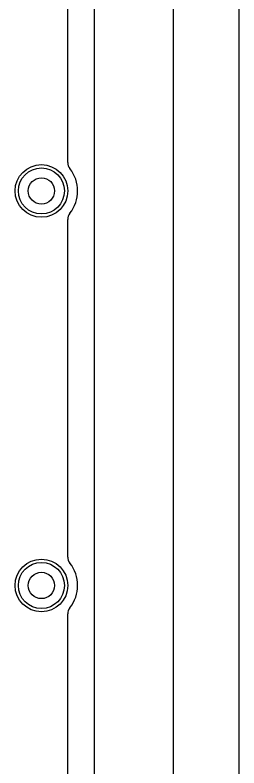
# Model space of a CAD drawing. Extents: x 0 to 20.5, y -0.5 to 20.
# Drawn here: x 18.8 to 20.5, y 2.61 to 8.34 of the extents above; entities that cross this region are included whole.
import ezdxf

# ---------------------------------------------------------------- set-up
doc = ezdxf.new("R2010")
doc.units = 0
for name, color, linetype in [('Hole', 1, 'CONTINUOUS'), ('L1', 3, 'CONTINUOUS'), ('L2', 3, 'CONTINUOUS'), ('L3', 3, 'CONTINUOUS'), ('L4', 3, 'CONTINUOUS'), ('Outline', 7, 'CONTINUOUS'), ('Resist-A', 2, 'CONTINUOUS'), ('Resist-B', 2, 'CONTINUOUS'), ('Silk-A', 140, 'CONTINUOUS')]:
    doc.layers.add(name, color=color, linetype=linetype)

msp = doc.modelspace()

# ---------------------------------------------------------------- linework, layer by layer
at = {"layer": 'Hole'}
for centre in [(19, 7), (19, 4)]:
    msp.add_circle(centre, 0.1, dxfattribs=at)
at = {"layer": 'L1'}
msp.add_line((19.39996, 14.325), (19.39996, 0.9949), dxfattribs=at)
for centre in [(19, 7), (19, 4)]:
    msp.add_circle(centre, 0.2, dxfattribs=at)
at = {"layer": 'L2'}
msp.add_line((19.39996, 14.325), (19.39996, 0.9949), dxfattribs=at)
for centre in [(19, 7), (19, 4)]:
    msp.add_circle(centre, 0.2, dxfattribs=at)
at = {"layer": 'L3'}
msp.add_line((19.39996, 14.325), (19.39996, 0.9949), dxfattribs=at)
for centre in [(19, 7), (19, 4)]:
    msp.add_circle(centre, 0.2, dxfattribs=at)
at = {"layer": 'L4'}
msp.add_line((19.39996, 14.325), (19.39996, 0.9949), dxfattribs=at)
for centre in [(19, 7), (19, 4)]:
    msp.add_circle(centre, 0.2, dxfattribs=at)
at = {"layer": 'Outline'}
msp.add_line((20, 15), (20, 1), dxfattribs=at)
at = {"layer": 'Resist-A'}
for centre in [(19, 7), (19, 4)]:
    msp.add_circle(centre, 0.175, dxfattribs=at)
at = {"layer": 'Resist-B'}
for centre in [(19, 7), (19, 4)]:
    msp.add_circle(centre, 0.175, dxfattribs=at)
at = {"layer": 'Silk-A'}
for p, q in [((20.5, 14.425), (20.5, -0.425)), ((19.2, 7.21651), (19.2, 9.78349)), ((19.2, 4.21651), (19.2, 6.78349)), ((19.2, 1.26651), (19.2, 3.78349))]:
    msp.add_line(p, q, dxfattribs=at)
for centre, radius, start, end in [((19.275, 7.21651), 0.075, 180, -141.78399), ((19, 7), 0.275, -38.21305, 38.21305), ((19.275, 6.78349), 0.075, 141.78399, 180), ((19.275, 4.21651), 0.075, 180, -141.78399), ((19, 4), 0.275, -38.21305, 38.21305), ((19.275, 3.78349), 0.075, 141.78399, 180)]:
    msp.add_arc(centre, radius, start, end, dxfattribs=at)

doc.saveas('drawing.dxf')
